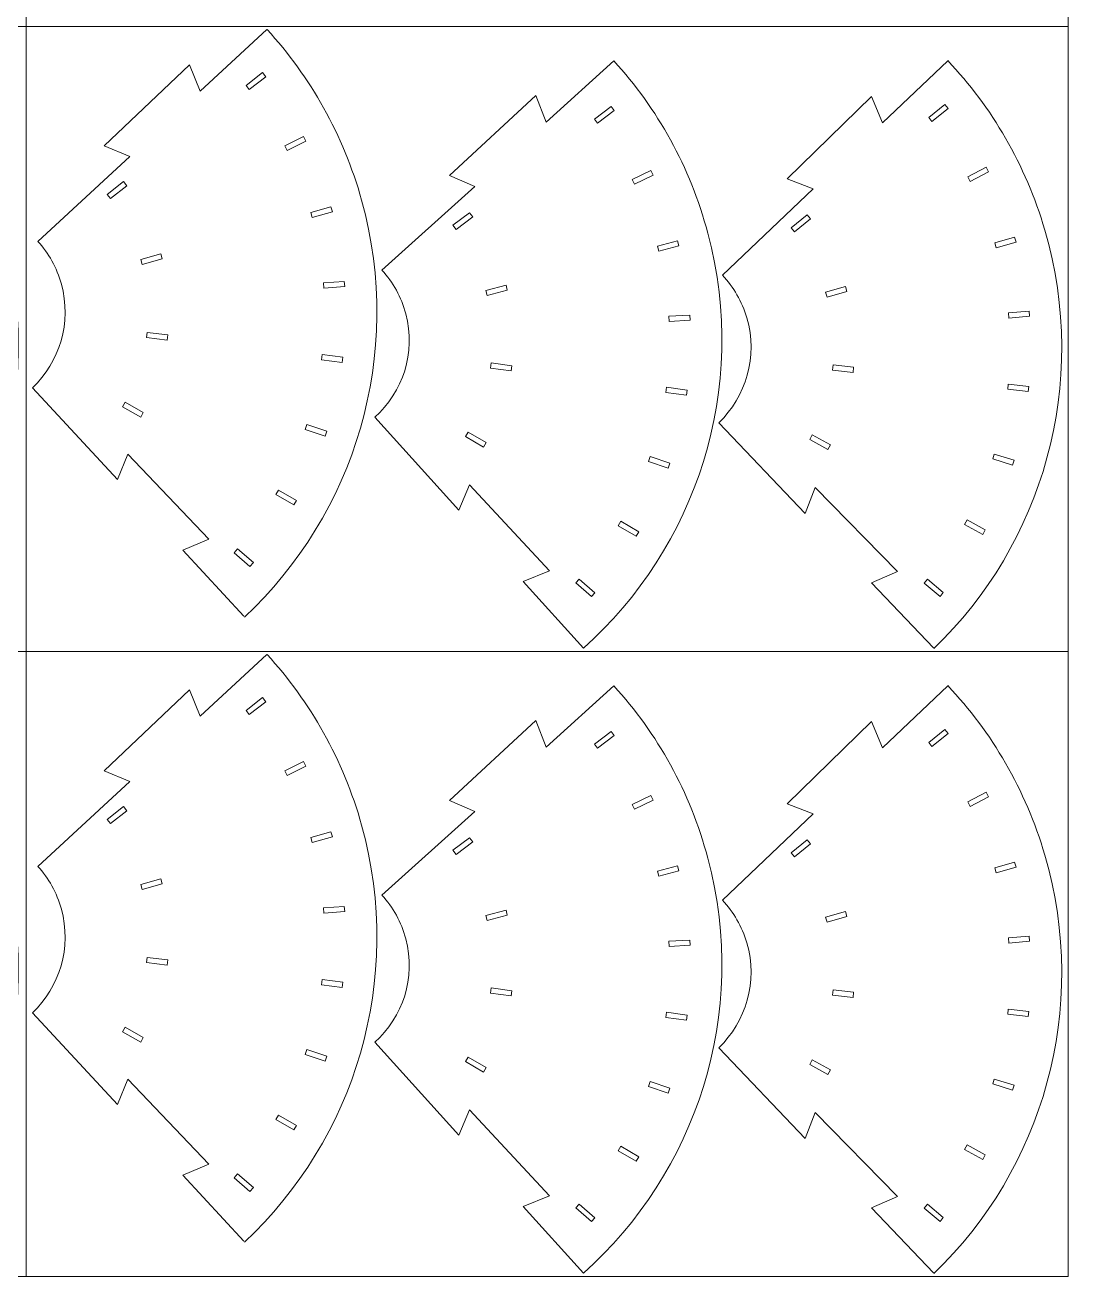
# Model space of a CAD drawing. Header units: centimetres. Extents: x -226 to -75, y 0 to 222.
# Drawn here: x -125.9 to -74.8, y 102.3 to 162.3 of the extents above; entities that cross this region are included whole.
import ezdxf

# ---------------------------------------------------------------- set-up
doc = ezdxf.new("R2010")
doc.units = ezdxf.units.CM
doc.header["$MEASUREMENT"] = 0
doc.layers.add('layer 1', color=7, linetype='Continuous')

msp = doc.modelspace()

# ---------------------------------------------------------------- linework, layer by layer
at = {"layer": 'layer 1', "color": 250, "lineweight": 20}
for points in [[(-175.83724, 162.24642), (-125.83724, 162.24642), (-125.83724, 192.24642), (-175.83724, 192.24642), (-175.83724, 162.24642)], [(-125.83724, 162.24642), (-75.83724, 162.24642), (-75.83724, 192.24642), (-125.83724, 192.24642), (-125.83724, 162.24642)], [(-175.83724, 132.24642), (-125.83724, 132.24642), (-125.83724, 162.24642), (-175.83724, 162.24642), (-175.83724, 132.24642)], [(-125.83724, 132.24642), (-75.83724, 132.24642), (-75.83724, 162.24642), (-125.83724, 162.24642), (-125.83724, 132.24642)], [(-175.83724, 102.24642), (-125.83724, 102.24642), (-125.83724, 132.24642), (-175.83724, 132.24642), (-175.83724, 102.24642)], [(-125.83724, 102.24642), (-75.83724, 102.24642), (-75.83724, 132.24642), (-125.83724, 132.24642), (-125.83724, 102.24642)]]:
    msp.add_lwpolyline(points, close=True, dxfattribs=at)
at = {"layer": 'layer 1', "color": 1, "lineweight": 9}
for points, knots in [([(-114.28152, 162.10258), (-114.28152, 162.10258), (-117.48018, 159.14277), (-117.48018, 159.14277), (-117.48018, 159.14277), (-117.48018, 159.14277), (-117.48014, 159.14284), (-117.48014, 159.14284), (-117.48014, 159.14284), (-117.48014, 159.14284), (-118.00049, 160.40547), (-118.00049, 160.40547), (-118.00049, 160.40547), (-118.00049, 160.40547), (-122.09148, 156.51514), (-122.09148, 156.51514), (-122.09148, 156.51514), (-122.09148, 156.51514), (-120.86279, 156.01342), (-120.86279, 156.01342), (-120.86279, 156.01342), (-120.86279, 156.01342), (-120.86265, 156.01349), (-120.86265, 156.01349), (-120.86265, 156.01349), (-120.86265, 156.01349), (-125.27367, 151.9327), (-125.27367, 151.9327)], [0, 0, 0, 0, 0.125, 0.125, 0.125, 0.125, 0.25, 0.25, 0.25, 0.25, 0.375, 0.375, 0.375, 0.375, 0.5, 0.5, 0.5, 0.5, 0.625, 0.625, 0.625, 0.625, 0.75, 0.75, 0.75, 0.75, 1, 1, 1, 1]), ([(-115.3529, 133.89985), (-110.07819, 138.83323), (-107.6811, 146.47994), (-109.73931, 153.9068), (-109.73931, 153.9068), (-110.61302, 157.05948), (-112.20724, 159.84437), (-114.27798, 162.10411)], [0, 0, 0, 0, 0.33333333, 0.33333333, 0.33333333, 0.33333333, 1, 1, 1, 1]), ([(-97.63374, 160.59183), (-97.63374, 160.59183), (-100.8809, 157.65925), (-100.8809, 157.65925), (-100.8809, 157.65925), (-100.8809, 157.65925), (-100.88083, 157.65929), (-100.88083, 157.65929), (-100.88083, 157.65929), (-100.88083, 157.65929), (-101.38583, 158.92813), (-101.38583, 158.92813), (-101.38583, 158.92813), (-101.38583, 158.92813), (-105.52353, 155.08757), (-105.52353, 155.08757), (-105.52353, 155.08757), (-105.52353, 155.08757), (-104.30101, 154.57093), (-104.30101, 154.57093), (-104.30101, 154.57093), (-104.30101, 154.57093), (-104.3009, 154.57111), (-104.3009, 154.57111), (-104.3009, 154.57111), (-104.3009, 154.57111), (-108.76086, 150.54387), (-108.76086, 150.54387)], [0, 0, 0, 0, 0.125, 0.125, 0.125, 0.125, 0.25, 0.25, 0.25, 0.25, 0.375, 0.375, 0.375, 0.375, 0.5, 0.5, 0.5, 0.5, 0.625, 0.625, 0.625, 0.625, 0.75, 0.75, 0.75, 0.75, 1, 1, 1, 1]), ([(-99.09311, 132.40364), (-93.69945, 137.23712), (-91.1289, 144.83359), (-93.12538, 152.32621), (-93.12538, 152.32621), (-93.97557, 155.51659), (-95.55401, 158.31366), (-97.63374, 160.59183)], [0, 0, 0, 0, 0.33333333, 0.33333333, 0.33333333, 0.33333333, 1, 1, 1, 1]), ([(-81.61548, 160.60451), (-81.61548, 160.60451), (-84.7399, 157.62806), (-84.7399, 157.62806), (-84.7399, 157.62806), (-84.7399, 157.62806), (-84.73983, 157.62809), (-84.73983, 157.62809), (-84.73983, 157.62809), (-84.73983, 157.62809), (-85.27859, 158.88296), (-85.27859, 158.88296), (-85.27859, 158.88296), (-85.27859, 158.88296), (-89.31226, 154.93329), (-89.31226, 154.93329), (-89.31226, 154.93329), (-89.31226, 154.93329), (-88.07637, 154.4495), (-88.07637, 154.4495), (-88.07637, 154.4495), (-88.07637, 154.4495), (-88.0763, 154.44967), (-88.0763, 154.44967), (-88.0763, 154.44967), (-88.0763, 154.44967), (-92.42711, 150.30481), (-92.42711, 150.30481)], [0, 0, 0, 0, 0.125, 0.125, 0.125, 0.125, 0.25, 0.25, 0.25, 0.25, 0.375, 0.375, 0.375, 0.375, 0.5, 0.5, 0.5, 0.5, 0.625, 0.625, 0.625, 0.625, 0.75, 0.75, 0.75, 0.75, 1, 1, 1, 1]), ([(-82.27546, 132.38873), (-77.07304, 137.39874), (-74.78778, 145.08005), (-76.95447, 152.47629), (-76.95447, 152.47629), (-77.87611, 155.62247), (-79.50305, 158.37495), (-81.61315, 160.60676)], [0, 0, 0, 0, 0.33333333, 0.33333333, 0.33333333, 0.33333333, 1, 1, 1, 1]), ([(-125.27367, 151.93269), (-124.75587, 151.36613), (-124.36086, 150.67158), (-124.14376, 149.88168), (-124.14376, 149.88168), (-123.63608, 148.0347), (-124.22927, 146.13577), (-125.53431, 144.90454)], [0, 0, 0, 0, 0.33333333, 0.33333333, 0.33333333, 0.33333333, 1, 1, 1, 1]), ([(-108.76066, 150.54415), (-108.23129, 149.9693), (-107.83025, 149.26106), (-107.61647, 148.45211), (-107.61647, 148.45211), (-107.12328, 146.58537), (-107.76269, 144.69512), (-109.10265, 143.48894)], [0, 0, 0, 0, 0.33333333, 0.33333333, 0.33333333, 0.33333333, 1, 1, 1, 1]), ([(-92.42709, 150.30482), (-91.89351, 149.74298), (-91.4827, 149.04844), (-91.25185, 148.25402), (-91.25185, 148.25402), (-90.71291, 146.39998), (-91.2916, 144.47692), (-92.60037, 143.22735)], [0, 0, 0, 0, 0.33333333, 0.33333333, 0.33333333, 0.33333333, 1, 1, 1, 1]), ([(-115.39403, 133.94363), (-115.39403, 133.94363), (-118.32445, 137.11126), (-118.32445, 137.11126), (-118.32445, 137.11126), (-118.32445, 137.11126), (-118.32442, 137.11119), (-118.32442, 137.11119), (-118.32442, 137.11119), (-118.32442, 137.11119), (-117.06179, 137.63147), (-117.06179, 137.63147), (-117.06179, 137.63147), (-117.06179, 137.63147), (-120.95208, 141.72246), (-120.95208, 141.72246), (-120.95208, 141.72246), (-120.95208, 141.72246), (-121.45387, 140.4938), (-121.45387, 140.4938), (-121.45387, 140.4938), (-121.45387, 140.4938), (-121.45373, 140.49373), (-121.45373, 140.49373), (-121.45373, 140.49373), (-121.45373, 140.49373), (-125.53452, 144.90469), (-125.53452, 144.90469)], [0, 0, 0, 0, 0.125, 0.125, 0.125, 0.125, 0.25, 0.25, 0.25, 0.25, 0.375, 0.375, 0.375, 0.375, 0.5, 0.5, 0.5, 0.5, 0.625, 0.625, 0.625, 0.625, 0.75, 0.75, 0.75, 0.75, 1, 1, 1, 1]), ([(-99.09528, 132.40606), (-99.09528, 132.40606), (-101.98724, 135.60889), (-101.98724, 135.60889), (-101.98724, 135.60889), (-101.98724, 135.60889), (-101.98721, 135.60882), (-101.98721, 135.60882), (-101.98721, 135.60882), (-101.98721, 135.60882), (-100.71841, 136.11389), (-100.71841, 136.11389), (-100.71841, 136.11389), (-100.71841, 136.11389), (-104.55896, 140.25155), (-104.55896, 140.25155), (-104.55896, 140.25155), (-104.55896, 140.25155), (-105.07557, 139.029), (-105.07557, 139.029), (-105.07557, 139.029), (-105.07557, 139.029), (-105.07539, 139.02889), (-105.07539, 139.02889), (-105.07539, 139.02889), (-105.07539, 139.02889), (-109.10267, 143.48892), (-109.10267, 143.48892)], [0, 0, 0, 0, 0.125, 0.125, 0.125, 0.125, 0.25, 0.25, 0.25, 0.25, 0.375, 0.375, 0.375, 0.375, 0.5, 0.5, 0.5, 0.5, 0.625, 0.625, 0.625, 0.625, 0.75, 0.75, 0.75, 0.75, 1, 1, 1, 1]), ([(-82.30065, 132.41574), (-82.30065, 132.41574), (-85.27708, 135.54015), (-85.27708, 135.54015), (-85.27708, 135.54015), (-85.27708, 135.54015), (-85.27708, 135.54008), (-85.27708, 135.54008), (-85.27708, 135.54008), (-85.27708, 135.54008), (-84.02218, 136.07884), (-84.02218, 136.07884), (-84.02218, 136.07884), (-84.02218, 136.07884), (-87.97191, 140.11247), (-87.97191, 140.11247), (-87.97191, 140.11247), (-87.97191, 140.11247), (-88.45568, 138.87661), (-88.45568, 138.87661), (-88.45568, 138.87661), (-88.45568, 138.87661), (-88.45553, 138.87654), (-88.45553, 138.87654), (-88.45553, 138.87654), (-88.45553, 138.87654), (-92.60039, 143.22735), (-92.60039, 143.22735)], [0, 0, 0, 0, 0.125, 0.125, 0.125, 0.125, 0.25, 0.25, 0.25, 0.25, 0.375, 0.375, 0.375, 0.375, 0.5, 0.5, 0.5, 0.5, 0.625, 0.625, 0.625, 0.625, 0.75, 0.75, 0.75, 0.75, 1, 1, 1, 1]), ([(-114.28152, 132.10258), (-114.28152, 132.10258), (-117.48018, 129.14277), (-117.48018, 129.14277), (-117.48018, 129.14277), (-117.48018, 129.14277), (-117.48014, 129.14284), (-117.48014, 129.14284), (-117.48014, 129.14284), (-117.48014, 129.14284), (-118.00049, 130.40547), (-118.00049, 130.40547), (-118.00049, 130.40547), (-118.00049, 130.40547), (-122.09148, 126.51514), (-122.09148, 126.51514), (-122.09148, 126.51514), (-122.09148, 126.51514), (-120.86279, 126.01342), (-120.86279, 126.01342), (-120.86279, 126.01342), (-120.86279, 126.01342), (-120.86265, 126.01349), (-120.86265, 126.01349), (-120.86265, 126.01349), (-120.86265, 126.01349), (-125.27367, 121.9327), (-125.27367, 121.9327)], [0, 0, 0, 0, 0.125, 0.125, 0.125, 0.125, 0.25, 0.25, 0.25, 0.25, 0.375, 0.375, 0.375, 0.375, 0.5, 0.5, 0.5, 0.5, 0.625, 0.625, 0.625, 0.625, 0.75, 0.75, 0.75, 0.75, 1, 1, 1, 1]), ([(-115.3529, 103.89985), (-110.07819, 108.83323), (-107.6811, 116.47994), (-109.73931, 123.9068), (-109.73931, 123.9068), (-110.61302, 127.05948), (-112.20724, 129.84437), (-114.27798, 132.10411)], [0, 0, 0, 0, 0.33333333, 0.33333333, 0.33333333, 0.33333333, 1, 1, 1, 1]), ([(-97.63374, 130.59183), (-97.63374, 130.59183), (-100.8809, 127.65925), (-100.8809, 127.65925), (-100.8809, 127.65925), (-100.8809, 127.65925), (-100.88083, 127.65929), (-100.88083, 127.65929), (-100.88083, 127.65929), (-100.88083, 127.65929), (-101.38583, 128.92813), (-101.38583, 128.92813), (-101.38583, 128.92813), (-101.38583, 128.92813), (-105.52353, 125.08757), (-105.52353, 125.08757), (-105.52353, 125.08757), (-105.52353, 125.08757), (-104.30101, 124.57093), (-104.30101, 124.57093), (-104.30101, 124.57093), (-104.30101, 124.57093), (-104.3009, 124.57111), (-104.3009, 124.57111), (-104.3009, 124.57111), (-104.3009, 124.57111), (-108.76086, 120.54387), (-108.76086, 120.54387)], [0, 0, 0, 0, 0.125, 0.125, 0.125, 0.125, 0.25, 0.25, 0.25, 0.25, 0.375, 0.375, 0.375, 0.375, 0.5, 0.5, 0.5, 0.5, 0.625, 0.625, 0.625, 0.625, 0.75, 0.75, 0.75, 0.75, 1, 1, 1, 1]), ([(-99.09311, 102.40364), (-93.69945, 107.23712), (-91.1289, 114.83359), (-93.12538, 122.32621), (-93.12538, 122.32621), (-93.97557, 125.51659), (-95.55401, 128.31366), (-97.63374, 130.59183)], [0, 0, 0, 0, 0.33333333, 0.33333333, 0.33333333, 0.33333333, 1, 1, 1, 1]), ([(-81.61548, 130.60451), (-81.61548, 130.60451), (-84.7399, 127.62806), (-84.7399, 127.62806), (-84.7399, 127.62806), (-84.7399, 127.62806), (-84.73983, 127.62809), (-84.73983, 127.62809), (-84.73983, 127.62809), (-84.73983, 127.62809), (-85.27859, 128.88296), (-85.27859, 128.88296), (-85.27859, 128.88296), (-85.27859, 128.88296), (-89.31226, 124.93329), (-89.31226, 124.93329), (-89.31226, 124.93329), (-89.31226, 124.93329), (-88.07637, 124.4495), (-88.07637, 124.4495), (-88.07637, 124.4495), (-88.07637, 124.4495), (-88.0763, 124.44967), (-88.0763, 124.44967), (-88.0763, 124.44967), (-88.0763, 124.44967), (-92.42711, 120.30481), (-92.42711, 120.30481)], [0, 0, 0, 0, 0.125, 0.125, 0.125, 0.125, 0.25, 0.25, 0.25, 0.25, 0.375, 0.375, 0.375, 0.375, 0.5, 0.5, 0.5, 0.5, 0.625, 0.625, 0.625, 0.625, 0.75, 0.75, 0.75, 0.75, 1, 1, 1, 1]), ([(-82.27546, 102.38873), (-77.07304, 107.39874), (-74.78778, 115.08005), (-76.95447, 122.47629), (-76.95447, 122.47629), (-77.87611, 125.62247), (-79.50305, 128.37495), (-81.61315, 130.60676)], [0, 0, 0, 0, 0.33333333, 0.33333333, 0.33333333, 0.33333333, 1, 1, 1, 1]), ([(-125.27367, 121.93269), (-124.75587, 121.36613), (-124.36086, 120.67158), (-124.14376, 119.88168), (-124.14376, 119.88168), (-123.63608, 118.0347), (-124.22927, 116.13577), (-125.53431, 114.90454)], [0, 0, 0, 0, 0.33333333, 0.33333333, 0.33333333, 0.33333333, 1, 1, 1, 1]), ([(-108.76066, 120.54415), (-108.23129, 119.9693), (-107.83025, 119.26106), (-107.61647, 118.45211), (-107.61647, 118.45211), (-107.12328, 116.58537), (-107.76269, 114.69512), (-109.10265, 113.48894)], [0, 0, 0, 0, 0.33333333, 0.33333333, 0.33333333, 0.33333333, 1, 1, 1, 1]), ([(-92.42709, 120.30482), (-91.89351, 119.74298), (-91.4827, 119.04844), (-91.25185, 118.25402), (-91.25185, 118.25402), (-90.71291, 116.39998), (-91.2916, 114.47692), (-92.60037, 113.22735)], [0, 0, 0, 0, 0.33333333, 0.33333333, 0.33333333, 0.33333333, 1, 1, 1, 1]), ([(-115.39403, 103.94363), (-115.39403, 103.94363), (-118.32445, 107.11126), (-118.32445, 107.11126), (-118.32445, 107.11126), (-118.32445, 107.11126), (-118.32442, 107.11119), (-118.32442, 107.11119), (-118.32442, 107.11119), (-118.32442, 107.11119), (-117.06179, 107.63147), (-117.06179, 107.63147), (-117.06179, 107.63147), (-117.06179, 107.63147), (-120.95208, 111.72246), (-120.95208, 111.72246), (-120.95208, 111.72246), (-120.95208, 111.72246), (-121.45387, 110.4938), (-121.45387, 110.4938), (-121.45387, 110.4938), (-121.45387, 110.4938), (-121.45373, 110.49373), (-121.45373, 110.49373), (-121.45373, 110.49373), (-121.45373, 110.49373), (-125.53452, 114.90469), (-125.53452, 114.90469)], [0, 0, 0, 0, 0.125, 0.125, 0.125, 0.125, 0.25, 0.25, 0.25, 0.25, 0.375, 0.375, 0.375, 0.375, 0.5, 0.5, 0.5, 0.5, 0.625, 0.625, 0.625, 0.625, 0.75, 0.75, 0.75, 0.75, 1, 1, 1, 1]), ([(-99.09528, 102.40606), (-99.09528, 102.40606), (-101.98724, 105.60889), (-101.98724, 105.60889), (-101.98724, 105.60889), (-101.98724, 105.60889), (-101.98721, 105.60882), (-101.98721, 105.60882), (-101.98721, 105.60882), (-101.98721, 105.60882), (-100.71841, 106.11389), (-100.71841, 106.11389), (-100.71841, 106.11389), (-100.71841, 106.11389), (-104.55896, 110.25155), (-104.55896, 110.25155), (-104.55896, 110.25155), (-104.55896, 110.25155), (-105.07557, 109.029), (-105.07557, 109.029), (-105.07557, 109.029), (-105.07557, 109.029), (-105.07539, 109.02889), (-105.07539, 109.02889), (-105.07539, 109.02889), (-105.07539, 109.02889), (-109.10267, 113.48892), (-109.10267, 113.48892)], [0, 0, 0, 0, 0.125, 0.125, 0.125, 0.125, 0.25, 0.25, 0.25, 0.25, 0.375, 0.375, 0.375, 0.375, 0.5, 0.5, 0.5, 0.5, 0.625, 0.625, 0.625, 0.625, 0.75, 0.75, 0.75, 0.75, 1, 1, 1, 1]), ([(-82.30065, 102.41574), (-82.30065, 102.41574), (-85.27708, 105.54015), (-85.27708, 105.54015), (-85.27708, 105.54015), (-85.27708, 105.54015), (-85.27708, 105.54008), (-85.27708, 105.54008), (-85.27708, 105.54008), (-85.27708, 105.54008), (-84.02218, 106.07884), (-84.02218, 106.07884), (-84.02218, 106.07884), (-84.02218, 106.07884), (-87.97191, 110.11247), (-87.97191, 110.11247), (-87.97191, 110.11247), (-87.97191, 110.11247), (-88.45568, 108.87661), (-88.45568, 108.87661), (-88.45568, 108.87661), (-88.45568, 108.87661), (-88.45553, 108.87654), (-88.45553, 108.87654), (-88.45553, 108.87654), (-88.45553, 108.87654), (-92.60039, 113.22735), (-92.60039, 113.22735)], [0, 0, 0, 0, 0.125, 0.125, 0.125, 0.125, 0.25, 0.25, 0.25, 0.25, 0.375, 0.375, 0.375, 0.375, 0.5, 0.5, 0.5, 0.5, 0.625, 0.625, 0.625, 0.625, 0.75, 0.75, 0.75, 0.75, 1, 1, 1, 1])]:
    msp.add_open_spline(points, degree=3, knots=knots, dxfattribs=at)
at = {"layer": 'layer 1', "color": 242, "lineweight": 9}
for points in [[(-135.29054, 135.34051), (-135.29054, 135.34051), (-134.30333, 134.30469), (-134.30333, 134.30469), (-134.30333, 134.30469), (-134.30333, 134.30469), (-134.30188, 134.30603), (-134.30188, 134.30603), (-134.30188, 134.30603), (-134.30188, 134.30603), (-134.14878, 134.79138), (-134.14878, 134.79138), (-134.14878, 134.79138), (-134.14878, 134.79138), (-133.54401, 134.15691), (-133.54401, 134.15691), (-133.54401, 134.15691), (-133.54401, 134.15691), (-132.80125, 133.37766), (-132.80125, 133.37766), (-132.80125, 133.37766), (-132.80125, 133.37766), (-133.29344, 133.24801), (-133.29344, 133.24801), (-133.29344, 133.24801), (-133.29344, 133.24801), (-133.29468, 133.24643), (-133.29468, 133.24643), (-133.29468, 133.24643), (-133.29468, 133.24643), (-132.51931, 132.43295), (-132.51931, 132.43295), (-132.51931, 132.43295), (-132.51931, 132.43295), (-132.52008, 132.43341), (-132.52008, 132.43341), (-132.52008, 132.43341), (-131.93027, 132.98505), (-131.36749, 133.57892), (-130.83571, 134.21491), (-130.83571, 134.21491), (-124.29263, 142.03892), (-124.82099, 153.38262), (-131.59362, 160.64028), (-131.59362, 160.64028), (-131.59362, 160.64028), (-131.59281, 160.64113), (-131.59281, 160.64113), (-131.59281, 160.64113), (-131.59281, 160.64113), (-132.62853, 159.65388), (-132.62853, 159.65388), (-132.62853, 159.65388), (-132.62853, 159.65388), (-132.62997, 159.65532), (-132.62997, 159.65532), (-132.62997, 159.65532), (-132.62997, 159.65532), (-132.75972, 160.14741), (-132.75972, 160.14741), (-132.75972, 160.14741), (-132.75972, 160.14741), (-133.39416, 159.54279), (-133.39416, 159.54279), (-133.39416, 159.54279), (-133.39416, 159.54279), (-134.17344, 158.79991), (-134.17344, 158.79991), (-134.17344, 158.79991), (-134.17344, 158.79991), (-133.68808, 158.64684), (-133.68808, 158.64684), (-133.68808, 158.64684), (-133.68808, 158.64684), (-133.68685, 158.64522), (-133.68685, 158.64522), (-133.68685, 158.64522), (-133.68685, 158.64522), (-134.46049, 157.90791), (-134.46049, 157.90791), (-134.46049, 157.90791), (-134.46049, 157.90791), (-134.46144, 157.90703), (-134.46144, 157.90703), (-134.46144, 157.90703), (-129.07083, 152.0966), (-128.66309, 143.04024), (-133.89266, 136.79392), (-133.89266, 136.79392), (-134.33074, 136.27075), (-134.795, 135.78311), (-135.28208, 135.33124), (-135.28208, 135.33124), (-135.28208, 135.33124), (-135.29054, 135.34051), (-135.29054, 135.34051)], [(-135.29054, 105.34051), (-135.29054, 105.34051), (-134.30333, 104.30469), (-134.30333, 104.30469), (-134.30333, 104.30469), (-134.30333, 104.30469), (-134.30188, 104.30603), (-134.30188, 104.30603), (-134.30188, 104.30603), (-134.30188, 104.30603), (-134.14878, 104.79138), (-134.14878, 104.79138), (-134.14878, 104.79138), (-134.14878, 104.79138), (-133.54401, 104.15691), (-133.54401, 104.15691), (-133.54401, 104.15691), (-133.54401, 104.15691), (-132.80125, 103.37766), (-132.80125, 103.37766), (-132.80125, 103.37766), (-132.80125, 103.37766), (-133.29344, 103.24801), (-133.29344, 103.24801), (-133.29344, 103.24801), (-133.29344, 103.24801), (-133.29468, 103.24643), (-133.29468, 103.24643), (-133.29468, 103.24643), (-133.29468, 103.24643), (-132.51931, 102.43295), (-132.51931, 102.43295), (-132.51931, 102.43295), (-132.51931, 102.43295), (-132.52008, 102.43341), (-132.52008, 102.43341), (-132.52008, 102.43341), (-131.93027, 102.98505), (-131.36749, 103.57892), (-130.83571, 104.21491), (-130.83571, 104.21491), (-124.29263, 112.03892), (-124.82099, 123.38262), (-131.59362, 130.64028), (-131.59362, 130.64028), (-131.59362, 130.64028), (-131.59281, 130.64113), (-131.59281, 130.64113), (-131.59281, 130.64113), (-131.59281, 130.64113), (-132.62853, 129.65388), (-132.62853, 129.65388), (-132.62853, 129.65388), (-132.62853, 129.65388), (-132.62997, 129.65532), (-132.62997, 129.65532), (-132.62997, 129.65532), (-132.62997, 129.65532), (-132.75972, 130.14741), (-132.75972, 130.14741), (-132.75972, 130.14741), (-132.75972, 130.14741), (-133.39416, 129.54279), (-133.39416, 129.54279), (-133.39416, 129.54279), (-133.39416, 129.54279), (-134.17344, 128.79991), (-134.17344, 128.79991), (-134.17344, 128.79991), (-134.17344, 128.79991), (-133.68808, 128.64684), (-133.68808, 128.64684), (-133.68808, 128.64684), (-133.68808, 128.64684), (-133.68685, 128.64522), (-133.68685, 128.64522), (-133.68685, 128.64522), (-133.68685, 128.64522), (-134.46049, 127.90791), (-134.46049, 127.90791), (-134.46049, 127.90791), (-134.46049, 127.90791), (-134.46144, 127.90703), (-134.46144, 127.90703), (-134.46144, 127.90703), (-129.07083, 122.0966), (-128.66309, 113.04024), (-133.89266, 106.79392), (-133.89266, 106.79392), (-134.33074, 106.27075), (-134.795, 105.78311), (-135.28208, 105.33124), (-135.28208, 105.33124), (-135.28208, 105.33124), (-135.29054, 105.34051), (-135.29054, 105.34051)]]:
    msp.add_open_spline(points, degree=3, knots=[0, 0, 0, 0, 0.04, 0.04, 0.04, 0.04, 0.08, 0.08, 0.08, 0.08, 0.12, 0.12, 0.12, 0.12, 0.16, 0.16, 0.16, 0.16, 0.2, 0.2, 0.2, 0.2, 0.24, 0.24, 0.24, 0.24, 0.28, 0.28, 0.28, 0.28, 0.32, 0.32, 0.32, 0.32, 0.36, 0.36, 0.36, 0.36, 0.4, 0.4, 0.4, 0.4, 0.44, 0.44, 0.44, 0.44, 0.48, 0.48, 0.48, 0.48, 0.52, 0.52, 0.52, 0.52, 0.56, 0.56, 0.56, 0.56, 0.6, 0.6, 0.6, 0.6, 0.64, 0.64, 0.64, 0.64, 0.68, 0.68, 0.68, 0.68, 0.72, 0.72, 0.72, 0.72, 0.76, 0.76, 0.76, 0.76, 0.8, 0.8, 0.8, 0.8, 0.84, 0.84, 0.84, 0.84, 0.88, 0.88, 0.88, 0.88, 0.92, 0.92, 0.92, 0.92, 1, 1, 1, 1], dxfattribs=at)
at = {"layer": 'layer 1', "color": 1, "lineweight": 9}
for points in [[(-115.28035, 159.41654), (-115.28035, 159.41654), (-114.49171, 160.03359), (-114.49171, 160.03359)], [(-114.33808, 159.83588), (-114.33808, 159.83588), (-115.12682, 159.21894), (-115.12682, 159.21894)], [(-114.49169, 160.0336), (-114.49169, 160.0336), (-114.3381, 159.8359), (-114.3381, 159.8359)], [(-115.12683, 159.21893), (-115.12683, 159.21893), (-115.28036, 159.41656), (-115.28036, 159.41656)], [(-98.5649, 157.80317), (-98.5649, 157.80317), (-97.76671, 158.40688), (-97.76671, 158.40688)], [(-97.76671, 158.40689), (-97.76671, 158.40689), (-97.61586, 158.2082), (-97.61586, 158.2082)], [(-82.52798, 157.88447), (-82.52798, 157.88447), (-81.7556, 158.50699), (-81.7556, 158.50699)], [(-81.7556, 158.50697), (-81.7556, 158.50697), (-81.60031, 158.3122), (-81.60031, 158.3122)], [(-98.41408, 157.60459), (-98.41408, 157.60459), (-98.56489, 157.80317), (-98.56489, 157.80317)], [(-97.61585, 158.20821), (-97.61585, 158.20821), (-98.41408, 157.60461), (-98.41408, 157.60461)], [(-82.37261, 157.68972), (-82.37261, 157.68972), (-82.52798, 157.88449), (-82.52798, 157.88449)], [(-81.60031, 158.31222), (-81.60031, 158.31222), (-82.37261, 157.68971), (-82.37261, 157.68971)], [(-113.42754, 156.52294), (-113.42754, 156.52294), (-112.53371, 156.97347), (-112.53371, 156.97347)], [(-112.42157, 156.74956), (-112.42157, 156.74956), (-113.3154, 156.29902), (-113.3154, 156.29902)], [(-112.53371, 156.97349), (-112.53371, 156.97349), (-112.42156, 156.74955), (-112.42156, 156.74955)], [(-113.3154, 156.29901), (-113.3154, 156.29901), (-113.42755, 156.52295), (-113.42755, 156.52295)], [(-80.64629, 155.02894), (-80.64629, 155.02894), (-79.76802, 155.48787), (-79.76802, 155.48787)], [(-79.76805, 155.48786), (-79.76805, 155.48786), (-79.65344, 155.2666), (-79.65344, 155.2666)], [(-121.94791, 154.18613), (-121.94791, 154.18613), (-121.16097, 154.80176), (-121.16097, 154.80176)], [(-121.16099, 154.80177), (-121.16099, 154.80177), (-121.00763, 154.60425), (-121.00763, 154.60425)], [(-96.75358, 154.90175), (-96.75358, 154.90175), (-95.85325, 155.33856), (-95.85325, 155.33856)], [(-96.64471, 154.67764), (-96.64471, 154.67764), (-96.75358, 154.90176), (-96.75358, 154.90176)], [(-95.74441, 155.11438), (-95.74441, 155.11438), (-96.64473, 154.67764), (-96.64473, 154.67764)], [(-95.85327, 155.33855), (-95.85327, 155.33855), (-95.7444, 155.1144), (-95.7444, 155.1144)], [(-80.53161, 154.80763), (-80.53161, 154.80763), (-80.64629, 155.02893), (-80.64629, 155.02893)], [(-79.65344, 155.26658), (-79.65344, 155.26658), (-80.53164, 154.80762), (-80.53164, 154.80762)], [(-121.00764, 154.60426), (-121.00764, 154.60426), (-121.79462, 153.98874), (-121.79462, 153.98874)], [(-121.79461, 153.98873), (-121.79461, 153.98873), (-121.94792, 154.18614), (-121.94792, 154.18614)], [(-112.10676, 153.07981), (-112.10676, 153.07981), (-112.17322, 153.32153), (-112.17322, 153.32153)], [(-112.17321, 153.32152), (-112.17321, 153.32152), (-111.20878, 153.58818), (-111.20878, 153.58818)], [(-111.14233, 153.34646), (-111.14233, 153.34646), (-112.10676, 153.07979), (-112.10676, 153.07979)], [(-111.20878, 153.58817), (-111.20878, 153.58817), (-111.14232, 153.34644), (-111.14232, 153.34644)], [(-105.35353, 152.70254), (-105.35353, 152.70254), (-104.55608, 153.30561), (-104.55608, 153.30561)], [(-104.40513, 153.10723), (-104.40513, 153.10723), (-105.20262, 152.50412), (-105.20262, 152.50412)], [(-104.55607, 153.3056), (-104.55607, 153.3056), (-104.40515, 153.10723), (-104.40515, 153.10723)], [(-89.12849, 152.57872), (-89.12849, 152.57872), (-88.35453, 153.20253), (-88.35453, 153.20253)], [(-88.19885, 153.00777), (-88.19885, 153.00777), (-88.97285, 152.38378), (-88.97285, 152.38378)], [(-88.3545, 153.20252), (-88.3545, 153.20252), (-88.19885, 153.00775), (-88.19885, 153.00775)], [(-105.20264, 152.50413), (-105.20264, 152.50413), (-105.35352, 152.70254), (-105.35352, 152.70254)], [(-88.97285, 152.38379), (-88.97285, 152.38379), (-89.12846, 152.5787), (-89.12846, 152.5787)], [(-95.54679, 151.70518), (-95.54679, 151.70518), (-94.57941, 151.95858), (-94.57941, 151.95858)], [(-94.57941, 151.95857), (-94.57941, 151.95857), (-94.51672, 151.71769), (-94.51672, 151.71769)], [(-79.35343, 151.86124), (-79.35343, 151.86124), (-78.40298, 152.13902), (-78.40298, 152.13902)], [(-79.28383, 151.62167), (-79.28383, 151.62167), (-79.35343, 151.86124), (-79.35343, 151.86124)], [(-78.33324, 151.89955), (-78.33324, 151.89955), (-79.28383, 151.62167), (-79.28383, 151.62167)], [(-78.40295, 152.13902), (-78.40295, 152.13902), (-78.3332, 151.89956), (-78.3332, 151.89956)], [(-120.33148, 151.0655), (-120.33148, 151.0655), (-119.36942, 151.33145), (-119.36942, 151.33145)], [(-119.36943, 151.33146), (-119.36943, 151.33146), (-119.30308, 151.09009), (-119.30308, 151.09009)], [(-95.48413, 151.46434), (-95.48413, 151.46434), (-95.54678, 151.70518), (-95.54678, 151.70518)], [(-94.51671, 151.71769), (-94.51671, 151.71769), (-95.48413, 151.46432), (-95.48413, 151.46432)], [(-120.26502, 150.82406), (-120.26502, 150.82406), (-120.33148, 151.0655), (-120.33148, 151.0655)], [(-119.30308, 151.09009), (-119.30308, 151.09009), (-120.26504, 150.82406), (-120.26504, 150.82406)], [(-111.56598, 149.93616), (-111.56598, 149.93616), (-110.56825, 150.00858), (-110.56825, 150.00858)], [(-110.56824, 150.00857), (-110.56824, 150.00857), (-110.55011, 149.75863), (-110.55011, 149.75863)], [(-111.54785, 149.68611), (-111.54785, 149.68611), (-111.56599, 149.93616), (-111.56599, 149.93616)], [(-110.55012, 149.75863), (-110.55012, 149.75863), (-111.54784, 149.6861), (-111.54784, 149.6861)], [(-103.77675, 149.57925), (-103.77675, 149.57925), (-102.80936, 149.83268), (-102.80936, 149.83268)], [(-103.71367, 149.33857), (-103.71367, 149.33857), (-103.77675, 149.57924), (-103.77675, 149.57924)], [(-102.74625, 149.59185), (-102.74625, 149.59185), (-103.71367, 149.33856), (-103.71367, 149.33856)], [(-102.80937, 149.83267), (-102.80937, 149.83267), (-102.74626, 149.59186), (-102.74626, 149.59186)], [(-87.40267, 149.24904), (-87.40267, 149.24904), (-87.47238, 149.48868), (-87.47238, 149.48868)], [(-87.47234, 149.48867), (-87.47234, 149.48867), (-86.51935, 149.76712), (-86.51935, 149.76712)], [(-86.44978, 149.52754), (-86.44978, 149.52754), (-87.40267, 149.24902), (-87.40267, 149.24902)], [(-86.51938, 149.76711), (-86.51938, 149.76711), (-86.44978, 149.52754), (-86.44978, 149.52754)], [(-94.99051, 148.33667), (-94.99051, 148.33667), (-93.99318, 148.39738), (-93.99318, 148.39738)], [(-94.97618, 148.08834), (-94.97618, 148.08834), (-94.99051, 148.33667), (-94.99051, 148.33667)], [(-93.99319, 148.39737), (-93.99319, 148.39737), (-93.97887, 148.14905), (-93.97887, 148.14905)], [(-78.69868, 148.50197), (-78.69868, 148.50197), (-77.71217, 148.58801), (-77.71217, 148.58801)], [(-78.67681, 148.2534), (-78.67681, 148.2534), (-78.69868, 148.50197), (-78.69868, 148.50197)], [(-77.69026, 148.33967), (-77.69026, 148.33967), (-78.67681, 148.25341), (-78.67681, 148.25341)], [(-77.71217, 148.58802), (-77.71217, 148.58802), (-77.69026, 148.33967), (-77.69026, 148.33967)], [(-93.97886, 148.14905), (-93.97886, 148.14905), (-94.9762, 148.08833), (-94.9762, 148.08833)], [(-120.05845, 147.3135), (-120.05845, 147.3135), (-120.02787, 147.56196), (-120.02787, 147.56196)], [(-119.06823, 147.18934), (-119.06823, 147.18934), (-120.05844, 147.31352), (-120.05844, 147.31352)], [(-120.02786, 147.56196), (-120.02786, 147.56196), (-119.03751, 147.43778), (-119.03751, 147.43778)], [(-119.0375, 147.4378), (-119.0375, 147.4378), (-119.06822, 147.18934), (-119.06822, 147.18934)], [(-111.66024, 146.24907), (-111.66024, 146.24907), (-111.62934, 146.49774), (-111.62934, 146.49774)], [(-111.62934, 146.49774), (-111.62934, 146.49774), (-110.63679, 146.37328), (-110.63679, 146.37328)], [(-110.6677, 146.12453), (-110.6677, 146.12453), (-111.66025, 146.24906), (-111.66025, 146.24906)], [(-110.63679, 146.37327), (-110.63679, 146.37327), (-110.6677, 146.12452), (-110.6677, 146.12452)], [(-102.56614, 145.71315), (-102.56614, 145.71315), (-103.55596, 145.84724), (-103.55596, 145.84724)], [(-103.55595, 145.84723), (-103.55595, 145.84723), (-103.52156, 146.09368), (-103.52156, 146.09368)], [(-103.52157, 146.0937), (-103.52157, 146.0937), (-102.53192, 145.95961), (-102.53192, 145.95961)], [(-102.53193, 145.95961), (-102.53193, 145.95961), (-102.56615, 145.71316), (-102.56615, 145.71316)], [(-87.14362, 145.7506), (-87.14362, 145.7506), (-87.11688, 145.99871), (-87.11688, 145.99871)], [(-87.11688, 145.99871), (-87.11688, 145.99871), (-86.12974, 145.88957), (-86.12974, 145.88957)], [(-86.12974, 145.88957), (-86.12974, 145.88957), (-86.15655, 145.64136), (-86.15655, 145.64136)], [(-86.15652, 145.64135), (-86.15652, 145.64135), (-87.14359, 145.75061), (-87.14359, 145.75061)], [(-95.13931, 144.67969), (-95.13931, 144.67969), (-95.10474, 144.92589), (-95.10474, 144.92589)], [(-94.15029, 144.54564), (-94.15029, 144.54564), (-95.1393, 144.6797), (-95.1393, 144.6797)], [(-95.10472, 144.92591), (-95.10472, 144.92591), (-94.11578, 144.79193), (-94.11578, 144.79193)], [(-94.11577, 144.79193), (-94.11577, 144.79193), (-94.15031, 144.54566), (-94.15031, 144.54566)], [(-78.73382, 144.83131), (-78.73382, 144.83131), (-78.70711, 145.07935), (-78.70711, 145.07935)], [(-77.7489, 144.72255), (-77.7489, 144.72255), (-78.73382, 144.83131), (-78.73382, 144.83131)], [(-78.70711, 145.07935), (-78.70711, 145.07935), (-77.7223, 144.97035), (-77.7223, 144.97035)], [(-77.7223, 144.97035), (-77.7223, 144.97035), (-77.7489, 144.72256), (-77.7489, 144.72256)], [(-121.20608, 143.99343), (-121.20608, 143.99343), (-121.08303, 144.21098), (-121.08303, 144.21098)], [(-121.08302, 144.21098), (-121.08302, 144.21098), (-120.21547, 143.71572), (-120.21547, 143.71572)], [(-120.33857, 143.49837), (-120.33857, 143.49837), (-121.20609, 143.99342), (-121.20609, 143.99342)], [(-120.21548, 143.71572), (-120.21548, 143.71572), (-120.33856, 143.49837), (-120.33856, 143.49837)], [(-112.43938, 142.90195), (-112.43938, 142.90195), (-112.36068, 143.13955), (-112.36068, 143.13955)], [(-111.49025, 142.58538), (-111.49025, 142.58538), (-112.43937, 142.90196), (-112.43937, 142.90196)], [(-112.36066, 143.13956), (-112.36066, 143.13956), (-111.41157, 142.82308), (-111.41157, 142.82308)], [(-111.41156, 142.82309), (-111.41156, 142.82309), (-111.49023, 142.58539), (-111.49023, 142.58539)], [(-103.88958, 142.06114), (-103.88958, 142.06114), (-104.75127, 142.56166), (-104.75127, 142.56166)], [(-104.75126, 142.56165), (-104.75126, 142.56165), (-104.62504, 142.77635), (-104.62504, 142.77635)], [(-104.62503, 142.77634), (-104.62503, 142.77634), (-103.7633, 142.27579), (-103.7633, 142.27579)], [(-103.76331, 142.27577), (-103.76331, 142.27577), (-103.88957, 142.06114), (-103.88957, 142.06114)], [(-88.23558, 142.41943), (-88.23558, 142.41943), (-88.11634, 142.63854), (-88.11634, 142.63854)], [(-87.36425, 141.93888), (-87.36425, 141.93888), (-88.23558, 142.41943), (-88.23558, 142.41943)], [(-88.11634, 142.63854), (-88.11634, 142.63854), (-87.24505, 142.15785), (-87.24505, 142.15785)], [(-95.96634, 141.36888), (-95.96634, 141.36888), (-95.88428, 141.60362), (-95.88428, 141.60362)], [(-95.88428, 141.60363), (-95.88428, 141.60363), (-94.94176, 141.28035), (-94.94176, 141.28035)], [(-87.24505, 142.15785), (-87.24505, 142.15785), (-87.36425, 141.93888), (-87.36425, 141.93888)], [(-79.45285, 141.48609), (-79.45285, 141.48609), (-79.37862, 141.72411), (-79.37862, 141.72411)], [(-79.37862, 141.72411), (-79.37862, 141.72411), (-78.43314, 141.42411), (-78.43314, 141.42411)], [(-95.02376, 141.0456), (-95.02376, 141.0456), (-95.96635, 141.36888), (-95.96635, 141.36888)], [(-94.94177, 141.28035), (-94.94177, 141.28035), (-95.02375, 141.04561), (-95.02375, 141.04561)], [(-78.5074, 141.18612), (-78.5074, 141.18612), (-79.45285, 141.48609), (-79.45285, 141.48609)], [(-78.43318, 141.42411), (-78.43318, 141.42411), (-78.5074, 141.18613), (-78.5074, 141.18613)], [(-113.85445, 139.77384), (-113.85445, 139.77384), (-113.73102, 139.99129), (-113.73102, 139.99129)], [(-113.73102, 139.99129), (-113.73102, 139.99129), (-112.86195, 139.49518), (-112.86195, 139.49518)], [(-112.98536, 139.27768), (-112.98536, 139.27768), (-113.85446, 139.77382), (-113.85446, 139.77382)], [(-112.86196, 139.4952), (-112.86196, 139.4952), (-112.98536, 139.27768), (-112.98536, 139.27768)], [(-96.56461, 137.78275), (-96.56461, 137.78275), (-97.42493, 138.28242), (-97.42493, 138.28242)], [(-97.42492, 138.28242), (-97.42492, 138.28242), (-97.29863, 138.4967), (-97.29863, 138.4967)], [(-97.29863, 138.49671), (-97.29863, 138.49671), (-96.43827, 137.9971), (-96.43827, 137.9971)], [(-80.80698, 138.3454), (-80.80698, 138.3454), (-80.68799, 138.5643), (-80.68799, 138.5643)], [(-79.93718, 137.86574), (-79.93718, 137.86574), (-80.80698, 138.34541), (-80.80698, 138.34541)], [(-80.68799, 138.5643), (-80.68799, 138.5643), (-79.81825, 138.08466), (-79.81825, 138.08466)], [(-79.81822, 138.08467), (-79.81822, 138.08467), (-79.93714, 137.86574), (-79.93714, 137.86574)], [(-96.43828, 137.9971), (-96.43828, 137.9971), (-96.56461, 137.78275), (-96.56461, 137.78275)], [(-115.09469, 136.32916), (-115.09469, 136.32916), (-115.85038, 136.98546), (-115.85038, 136.98546)], [(-115.85037, 136.98548), (-115.85037, 136.98548), (-115.68711, 137.17436), (-115.68711, 137.17436)], [(-115.68711, 137.17434), (-115.68711, 137.17434), (-114.93139, 136.51807), (-114.93139, 136.51807)], [(-114.93139, 136.51809), (-114.93139, 136.51809), (-115.09469, 136.32917), (-115.09469, 136.32917)], [(-99.45853, 135.53827), (-99.45853, 135.53827), (-99.29279, 135.72397), (-99.29279, 135.72397)], [(-99.29278, 135.72396), (-99.29278, 135.72396), (-98.54754, 135.06726), (-98.54754, 135.06726)], [(-82.74504, 135.52962), (-82.74504, 135.52962), (-82.58587, 135.72111), (-82.58587, 135.72111)], [(-82.5859, 135.7211), (-82.5859, 135.7211), (-81.82514, 135.07975), (-81.82514, 135.07975)], [(-98.71329, 134.88146), (-98.71329, 134.88146), (-99.45853, 135.53826), (-99.45853, 135.53826)], [(-98.54754, 135.06725), (-98.54754, 135.06725), (-98.71328, 134.88144), (-98.71328, 134.88144)], [(-81.98431, 134.88825), (-81.98431, 134.88825), (-82.74504, 135.52963), (-82.74504, 135.52963)], [(-81.8251, 135.07976), (-81.8251, 135.07976), (-81.98431, 134.88824), (-81.98431, 134.88824)], [(-115.28035, 129.41654), (-115.28035, 129.41654), (-114.49171, 130.03359), (-114.49171, 130.03359)], [(-114.33808, 129.83588), (-114.33808, 129.83588), (-115.12682, 129.21894), (-115.12682, 129.21894)], [(-114.49169, 130.0336), (-114.49169, 130.0336), (-114.3381, 129.8359), (-114.3381, 129.8359)], [(-115.12683, 129.21893), (-115.12683, 129.21893), (-115.28036, 129.41656), (-115.28036, 129.41656)], [(-98.5649, 127.80317), (-98.5649, 127.80317), (-97.76671, 128.40688), (-97.76671, 128.40688)], [(-97.76671, 128.40689), (-97.76671, 128.40689), (-97.61586, 128.2082), (-97.61586, 128.2082)], [(-82.52798, 127.88447), (-82.52798, 127.88447), (-81.7556, 128.50699), (-81.7556, 128.50699)], [(-81.7556, 128.50697), (-81.7556, 128.50697), (-81.60031, 128.3122), (-81.60031, 128.3122)], [(-98.41408, 127.60459), (-98.41408, 127.60459), (-98.56489, 127.80317), (-98.56489, 127.80317)], [(-97.61585, 128.20821), (-97.61585, 128.20821), (-98.41408, 127.60461), (-98.41408, 127.60461)], [(-82.37261, 127.68972), (-82.37261, 127.68972), (-82.52798, 127.88449), (-82.52798, 127.88449)], [(-81.60031, 128.31222), (-81.60031, 128.31222), (-82.37261, 127.68971), (-82.37261, 127.68971)], [(-113.42754, 126.52294), (-113.42754, 126.52294), (-112.53371, 126.97347), (-112.53371, 126.97347)], [(-112.42157, 126.74956), (-112.42157, 126.74956), (-113.3154, 126.29902), (-113.3154, 126.29902)], [(-112.53371, 126.97349), (-112.53371, 126.97349), (-112.42156, 126.74955), (-112.42156, 126.74955)], [(-113.3154, 126.29901), (-113.3154, 126.29901), (-113.42755, 126.52295), (-113.42755, 126.52295)], [(-80.64629, 125.02894), (-80.64629, 125.02894), (-79.76802, 125.48787), (-79.76802, 125.48787)], [(-79.76805, 125.48786), (-79.76805, 125.48786), (-79.65344, 125.2666), (-79.65344, 125.2666)], [(-121.94791, 124.18613), (-121.94791, 124.18613), (-121.16097, 124.80176), (-121.16097, 124.80176)], [(-121.16099, 124.80177), (-121.16099, 124.80177), (-121.00763, 124.60425), (-121.00763, 124.60425)], [(-96.75358, 124.90175), (-96.75358, 124.90175), (-95.85325, 125.33856), (-95.85325, 125.33856)], [(-96.64471, 124.67764), (-96.64471, 124.67764), (-96.75358, 124.90176), (-96.75358, 124.90176)], [(-95.74441, 125.11438), (-95.74441, 125.11438), (-96.64473, 124.67764), (-96.64473, 124.67764)], [(-95.85327, 125.33855), (-95.85327, 125.33855), (-95.7444, 125.1144), (-95.7444, 125.1144)], [(-80.53161, 124.80763), (-80.53161, 124.80763), (-80.64629, 125.02893), (-80.64629, 125.02893)], [(-79.65344, 125.26658), (-79.65344, 125.26658), (-80.53164, 124.80762), (-80.53164, 124.80762)], [(-121.00764, 124.60426), (-121.00764, 124.60426), (-121.79462, 123.98874), (-121.79462, 123.98874)], [(-121.79461, 123.98873), (-121.79461, 123.98873), (-121.94792, 124.18614), (-121.94792, 124.18614)], [(-112.10676, 123.07981), (-112.10676, 123.07981), (-112.17322, 123.32153), (-112.17322, 123.32153)], [(-112.17321, 123.32152), (-112.17321, 123.32152), (-111.20878, 123.58818), (-111.20878, 123.58818)], [(-111.14233, 123.34646), (-111.14233, 123.34646), (-112.10676, 123.07979), (-112.10676, 123.07979)], [(-111.20878, 123.58817), (-111.20878, 123.58817), (-111.14232, 123.34644), (-111.14232, 123.34644)], [(-105.35353, 122.70254), (-105.35353, 122.70254), (-104.55608, 123.30561), (-104.55608, 123.30561)], [(-104.40513, 123.10723), (-104.40513, 123.10723), (-105.20262, 122.50412), (-105.20262, 122.50412)], [(-104.55607, 123.3056), (-104.55607, 123.3056), (-104.40515, 123.10723), (-104.40515, 123.10723)], [(-89.12849, 122.57872), (-89.12849, 122.57872), (-88.35453, 123.20253), (-88.35453, 123.20253)], [(-88.19885, 123.00777), (-88.19885, 123.00777), (-88.97285, 122.38378), (-88.97285, 122.38378)], [(-88.3545, 123.20252), (-88.3545, 123.20252), (-88.19885, 123.00775), (-88.19885, 123.00775)], [(-105.20264, 122.50413), (-105.20264, 122.50413), (-105.35352, 122.70254), (-105.35352, 122.70254)], [(-88.97285, 122.38379), (-88.97285, 122.38379), (-89.12846, 122.5787), (-89.12846, 122.5787)], [(-95.54679, 121.70518), (-95.54679, 121.70518), (-94.57941, 121.95858), (-94.57941, 121.95858)], [(-94.57941, 121.95857), (-94.57941, 121.95857), (-94.51672, 121.71769), (-94.51672, 121.71769)], [(-79.35343, 121.86124), (-79.35343, 121.86124), (-78.40298, 122.13902), (-78.40298, 122.13902)], [(-79.28383, 121.62167), (-79.28383, 121.62167), (-79.35343, 121.86124), (-79.35343, 121.86124)], [(-78.33324, 121.89955), (-78.33324, 121.89955), (-79.28383, 121.62167), (-79.28383, 121.62167)], [(-78.40295, 122.13902), (-78.40295, 122.13902), (-78.3332, 121.89956), (-78.3332, 121.89956)], [(-120.33148, 121.0655), (-120.33148, 121.0655), (-119.36942, 121.33145), (-119.36942, 121.33145)], [(-119.36943, 121.33146), (-119.36943, 121.33146), (-119.30308, 121.09009), (-119.30308, 121.09009)], [(-95.48413, 121.46434), (-95.48413, 121.46434), (-95.54678, 121.70518), (-95.54678, 121.70518)], [(-94.51671, 121.71769), (-94.51671, 121.71769), (-95.48413, 121.46432), (-95.48413, 121.46432)], [(-120.26502, 120.82406), (-120.26502, 120.82406), (-120.33148, 121.0655), (-120.33148, 121.0655)], [(-119.30308, 121.09009), (-119.30308, 121.09009), (-120.26504, 120.82406), (-120.26504, 120.82406)], [(-111.56598, 119.93616), (-111.56598, 119.93616), (-110.56825, 120.00858), (-110.56825, 120.00858)], [(-110.56824, 120.00857), (-110.56824, 120.00857), (-110.55011, 119.75863), (-110.55011, 119.75863)], [(-111.54785, 119.68611), (-111.54785, 119.68611), (-111.56599, 119.93616), (-111.56599, 119.93616)], [(-110.55012, 119.75863), (-110.55012, 119.75863), (-111.54784, 119.6861), (-111.54784, 119.6861)], [(-103.77675, 119.57925), (-103.77675, 119.57925), (-102.80936, 119.83268), (-102.80936, 119.83268)], [(-103.71367, 119.33857), (-103.71367, 119.33857), (-103.77675, 119.57924), (-103.77675, 119.57924)], [(-102.74625, 119.59185), (-102.74625, 119.59185), (-103.71367, 119.33856), (-103.71367, 119.33856)], [(-102.80937, 119.83267), (-102.80937, 119.83267), (-102.74626, 119.59186), (-102.74626, 119.59186)], [(-87.40267, 119.24904), (-87.40267, 119.24904), (-87.47238, 119.48868), (-87.47238, 119.48868)], [(-87.47234, 119.48867), (-87.47234, 119.48867), (-86.51935, 119.76712), (-86.51935, 119.76712)], [(-86.44978, 119.52754), (-86.44978, 119.52754), (-87.40267, 119.24902), (-87.40267, 119.24902)], [(-86.51938, 119.76711), (-86.51938, 119.76711), (-86.44978, 119.52754), (-86.44978, 119.52754)], [(-94.99051, 118.33667), (-94.99051, 118.33667), (-93.99318, 118.39738), (-93.99318, 118.39738)], [(-94.97618, 118.08834), (-94.97618, 118.08834), (-94.99051, 118.33667), (-94.99051, 118.33667)], [(-93.99319, 118.39737), (-93.99319, 118.39737), (-93.97887, 118.14905), (-93.97887, 118.14905)], [(-78.69868, 118.50197), (-78.69868, 118.50197), (-77.71217, 118.58801), (-77.71217, 118.58801)], [(-78.67681, 118.2534), (-78.67681, 118.2534), (-78.69868, 118.50197), (-78.69868, 118.50197)], [(-77.69026, 118.33967), (-77.69026, 118.33967), (-78.67681, 118.25341), (-78.67681, 118.25341)], [(-77.71217, 118.58802), (-77.71217, 118.58802), (-77.69026, 118.33967), (-77.69026, 118.33967)], [(-93.97886, 118.14905), (-93.97886, 118.14905), (-94.9762, 118.08833), (-94.9762, 118.08833)], [(-120.05845, 117.3135), (-120.05845, 117.3135), (-120.02787, 117.56196), (-120.02787, 117.56196)], [(-119.06823, 117.18934), (-119.06823, 117.18934), (-120.05844, 117.31352), (-120.05844, 117.31352)], [(-120.02786, 117.56196), (-120.02786, 117.56196), (-119.03751, 117.43778), (-119.03751, 117.43778)], [(-119.0375, 117.4378), (-119.0375, 117.4378), (-119.06822, 117.18934), (-119.06822, 117.18934)], [(-111.66024, 116.24907), (-111.66024, 116.24907), (-111.62934, 116.49774), (-111.62934, 116.49774)], [(-111.62934, 116.49774), (-111.62934, 116.49774), (-110.63679, 116.37328), (-110.63679, 116.37328)], [(-110.6677, 116.12453), (-110.6677, 116.12453), (-111.66025, 116.24906), (-111.66025, 116.24906)], [(-110.63679, 116.37327), (-110.63679, 116.37327), (-110.6677, 116.12452), (-110.6677, 116.12452)], [(-102.56614, 115.71315), (-102.56614, 115.71315), (-103.55596, 115.84724), (-103.55596, 115.84724)], [(-103.55595, 115.84723), (-103.55595, 115.84723), (-103.52156, 116.09368), (-103.52156, 116.09368)], [(-103.52157, 116.0937), (-103.52157, 116.0937), (-102.53192, 115.95961), (-102.53192, 115.95961)], [(-102.53193, 115.95961), (-102.53193, 115.95961), (-102.56615, 115.71316), (-102.56615, 115.71316)], [(-87.14362, 115.7506), (-87.14362, 115.7506), (-87.11688, 115.99871), (-87.11688, 115.99871)], [(-87.11688, 115.99871), (-87.11688, 115.99871), (-86.12974, 115.88957), (-86.12974, 115.88957)], [(-86.12974, 115.88957), (-86.12974, 115.88957), (-86.15655, 115.64136), (-86.15655, 115.64136)], [(-86.15652, 115.64135), (-86.15652, 115.64135), (-87.14359, 115.75061), (-87.14359, 115.75061)], [(-95.13931, 114.67969), (-95.13931, 114.67969), (-95.10474, 114.92589), (-95.10474, 114.92589)], [(-94.15029, 114.54564), (-94.15029, 114.54564), (-95.1393, 114.6797), (-95.1393, 114.6797)], [(-95.10472, 114.92591), (-95.10472, 114.92591), (-94.11578, 114.79193), (-94.11578, 114.79193)], [(-94.11577, 114.79193), (-94.11577, 114.79193), (-94.15031, 114.54566), (-94.15031, 114.54566)], [(-78.73382, 114.83131), (-78.73382, 114.83131), (-78.70711, 115.07935), (-78.70711, 115.07935)], [(-77.7489, 114.72255), (-77.7489, 114.72255), (-78.73382, 114.83131), (-78.73382, 114.83131)], [(-78.70711, 115.07935), (-78.70711, 115.07935), (-77.7223, 114.97035), (-77.7223, 114.97035)], [(-77.7223, 114.97035), (-77.7223, 114.97035), (-77.7489, 114.72256), (-77.7489, 114.72256)], [(-121.20608, 113.99343), (-121.20608, 113.99343), (-121.08303, 114.21098), (-121.08303, 114.21098)], [(-121.08302, 114.21098), (-121.08302, 114.21098), (-120.21547, 113.71572), (-120.21547, 113.71572)], [(-120.33857, 113.49837), (-120.33857, 113.49837), (-121.20609, 113.99342), (-121.20609, 113.99342)], [(-120.21548, 113.71572), (-120.21548, 113.71572), (-120.33856, 113.49837), (-120.33856, 113.49837)], [(-112.43938, 112.90195), (-112.43938, 112.90195), (-112.36068, 113.13955), (-112.36068, 113.13955)], [(-111.49025, 112.58538), (-111.49025, 112.58538), (-112.43937, 112.90196), (-112.43937, 112.90196)], [(-112.36066, 113.13956), (-112.36066, 113.13956), (-111.41157, 112.82308), (-111.41157, 112.82308)], [(-111.41156, 112.82309), (-111.41156, 112.82309), (-111.49023, 112.58539), (-111.49023, 112.58539)], [(-103.88958, 112.06114), (-103.88958, 112.06114), (-104.75127, 112.56166), (-104.75127, 112.56166)], [(-104.75126, 112.56165), (-104.75126, 112.56165), (-104.62504, 112.77635), (-104.62504, 112.77635)], [(-104.62503, 112.77634), (-104.62503, 112.77634), (-103.7633, 112.27579), (-103.7633, 112.27579)], [(-103.76331, 112.27577), (-103.76331, 112.27577), (-103.88957, 112.06114), (-103.88957, 112.06114)], [(-88.23558, 112.41943), (-88.23558, 112.41943), (-88.11634, 112.63854), (-88.11634, 112.63854)], [(-87.36425, 111.93888), (-87.36425, 111.93888), (-88.23558, 112.41943), (-88.23558, 112.41943)], [(-88.11634, 112.63854), (-88.11634, 112.63854), (-87.24505, 112.15785), (-87.24505, 112.15785)], [(-95.96634, 111.36888), (-95.96634, 111.36888), (-95.88428, 111.60362), (-95.88428, 111.60362)], [(-95.88428, 111.60363), (-95.88428, 111.60363), (-94.94176, 111.28035), (-94.94176, 111.28035)], [(-87.24505, 112.15785), (-87.24505, 112.15785), (-87.36425, 111.93888), (-87.36425, 111.93888)], [(-79.45285, 111.48609), (-79.45285, 111.48609), (-79.37862, 111.72411), (-79.37862, 111.72411)], [(-79.37862, 111.72411), (-79.37862, 111.72411), (-78.43314, 111.42411), (-78.43314, 111.42411)], [(-95.02376, 111.0456), (-95.02376, 111.0456), (-95.96635, 111.36888), (-95.96635, 111.36888)], [(-94.94177, 111.28035), (-94.94177, 111.28035), (-95.02375, 111.04561), (-95.02375, 111.04561)], [(-78.5074, 111.18612), (-78.5074, 111.18612), (-79.45285, 111.48609), (-79.45285, 111.48609)], [(-78.43318, 111.42411), (-78.43318, 111.42411), (-78.5074, 111.18613), (-78.5074, 111.18613)], [(-113.85445, 109.77384), (-113.85445, 109.77384), (-113.73102, 109.99129), (-113.73102, 109.99129)], [(-113.73102, 109.99129), (-113.73102, 109.99129), (-112.86195, 109.49518), (-112.86195, 109.49518)], [(-112.98536, 109.27768), (-112.98536, 109.27768), (-113.85446, 109.77382), (-113.85446, 109.77382)], [(-112.86196, 109.4952), (-112.86196, 109.4952), (-112.98536, 109.27768), (-112.98536, 109.27768)], [(-96.56461, 107.78275), (-96.56461, 107.78275), (-97.42493, 108.28242), (-97.42493, 108.28242)], [(-97.42492, 108.28242), (-97.42492, 108.28242), (-97.29863, 108.4967), (-97.29863, 108.4967)], [(-97.29863, 108.49671), (-97.29863, 108.49671), (-96.43827, 107.9971), (-96.43827, 107.9971)], [(-80.80698, 108.3454), (-80.80698, 108.3454), (-80.68799, 108.5643), (-80.68799, 108.5643)], [(-79.93718, 107.86574), (-79.93718, 107.86574), (-80.80698, 108.34541), (-80.80698, 108.34541)], [(-80.68799, 108.5643), (-80.68799, 108.5643), (-79.81825, 108.08466), (-79.81825, 108.08466)], [(-79.81822, 108.08467), (-79.81822, 108.08467), (-79.93714, 107.86574), (-79.93714, 107.86574)], [(-96.43828, 107.9971), (-96.43828, 107.9971), (-96.56461, 107.78275), (-96.56461, 107.78275)], [(-115.09469, 106.32916), (-115.09469, 106.32916), (-115.85038, 106.98546), (-115.85038, 106.98546)], [(-115.85037, 106.98548), (-115.85037, 106.98548), (-115.68711, 107.17436), (-115.68711, 107.17436)], [(-115.68711, 107.17434), (-115.68711, 107.17434), (-114.93139, 106.51807), (-114.93139, 106.51807)], [(-114.93139, 106.51809), (-114.93139, 106.51809), (-115.09469, 106.32917), (-115.09469, 106.32917)], [(-99.45853, 105.53827), (-99.45853, 105.53827), (-99.29279, 105.72397), (-99.29279, 105.72397)], [(-99.29278, 105.72396), (-99.29278, 105.72396), (-98.54754, 105.06726), (-98.54754, 105.06726)], [(-82.74504, 105.52962), (-82.74504, 105.52962), (-82.58587, 105.72111), (-82.58587, 105.72111)], [(-82.5859, 105.7211), (-82.5859, 105.7211), (-81.82514, 105.07975), (-81.82514, 105.07975)], [(-98.71329, 104.88146), (-98.71329, 104.88146), (-99.45853, 105.53826), (-99.45853, 105.53826)], [(-98.54754, 105.06725), (-98.54754, 105.06725), (-98.71328, 104.88144), (-98.71328, 104.88144)], [(-81.98431, 104.88825), (-81.98431, 104.88825), (-82.74504, 105.52963), (-82.74504, 105.52963)], [(-81.8251, 105.07976), (-81.8251, 105.07976), (-81.98431, 104.88824), (-81.98431, 104.88824)]]:
    msp.add_open_spline(points, degree=3, dxfattribs=at)

doc.saveas('drawing.dxf')
